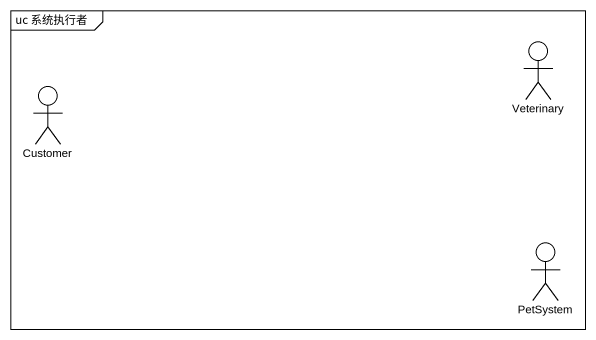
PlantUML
@startuml
mainframe uc 系统执行者
actor Veterinary
actor Customer
actor PetSystem
@enduml
